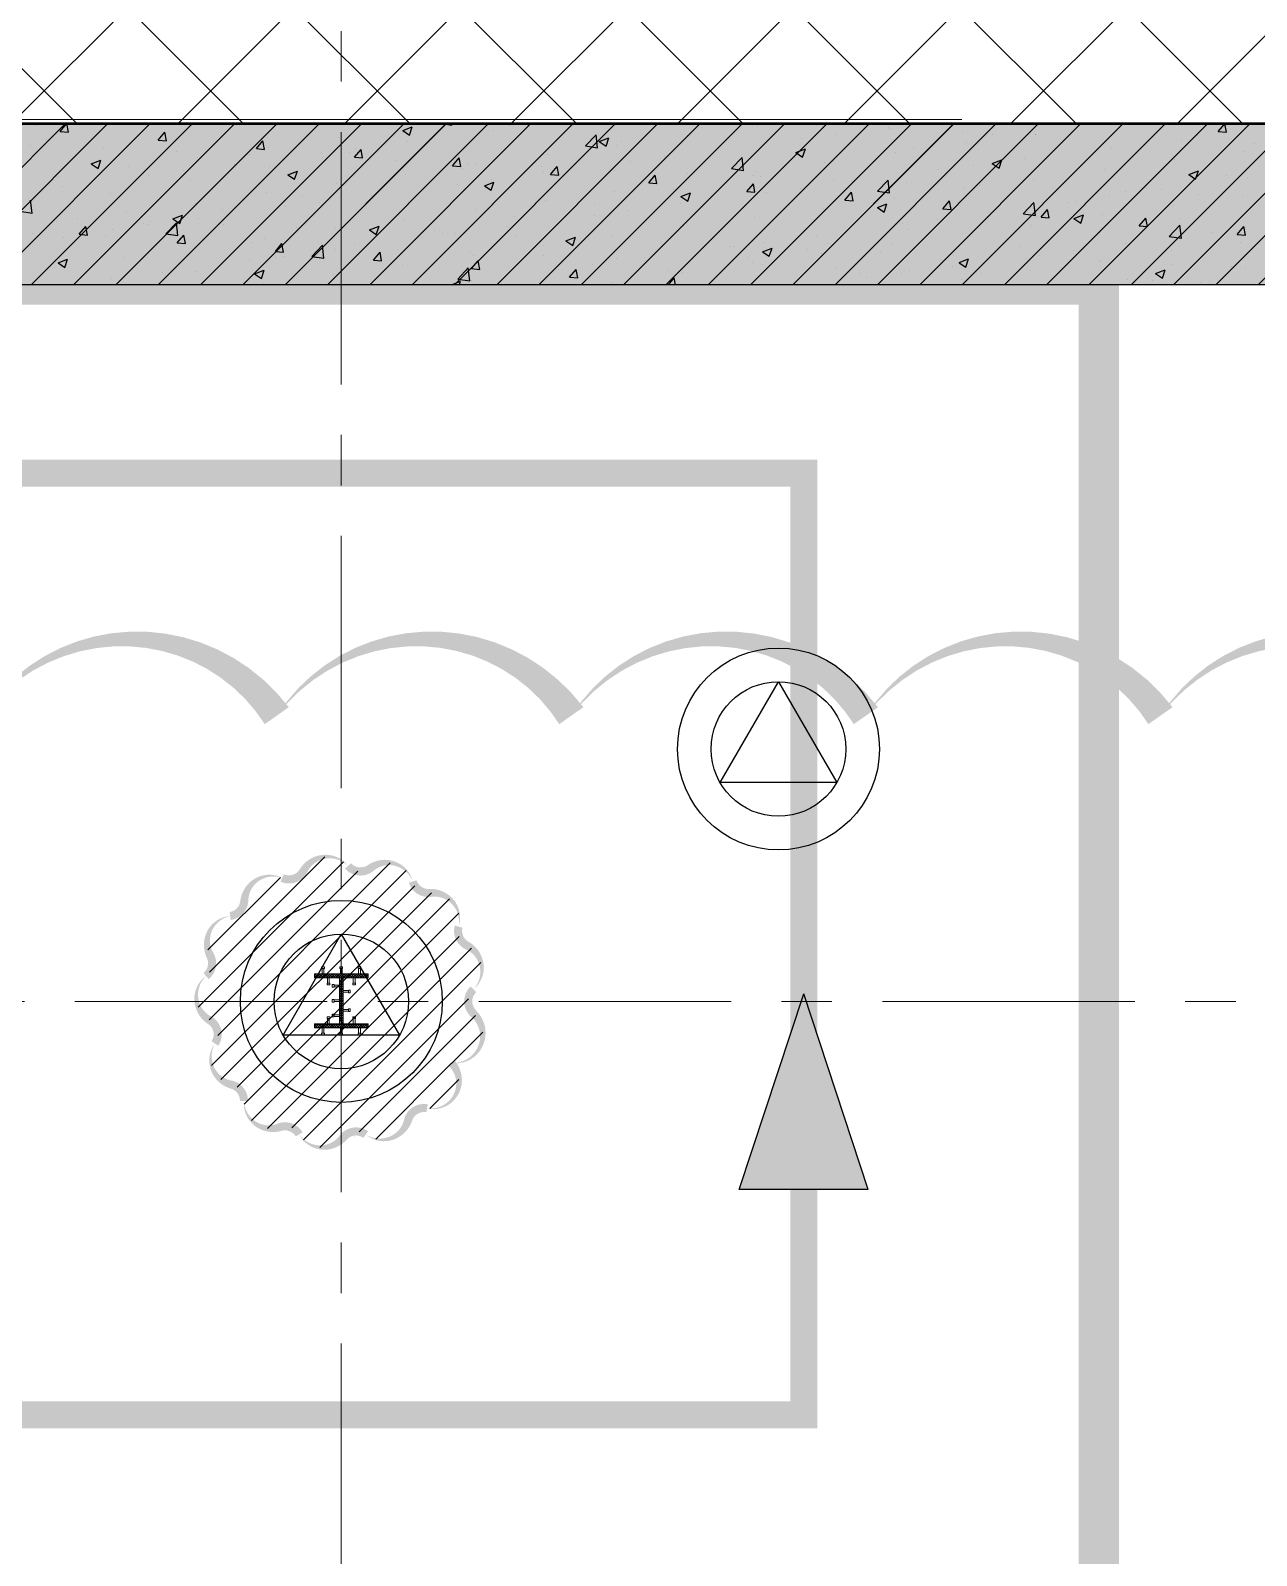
# Model space of a CAD drawing. Header units: millimetres. Extents: x -346728 to 1320345, y -537202 to -385966.
# Drawn here: x 394762 to 403871, y -420783 to -409454 of the extents above; entities that cross this region are included whole.
import ezdxf
from ezdxf.xclip import XClip

# ---------------------------------------------------------------- set-up
doc = ezdxf.new("R2010")
doc.units = ezdxf.units.MM
doc.header["$LTSCALE"] = 100
doc.header["$XCLIPFRAME"] = 2
for name, pattern in [('DASHED2', [0.375, 0.25, -0.125]), ('HIDDEN', [9.525, 6.35, -3.175]), ('X1326_GLB$0$CENTER', [2, 1.25, -0.25, 0.25, -0.25])]:
    doc.linetypes.add(name, pattern=pattern)
for name, color, linetype, lineweight in [('0 T TEXT', 7, 'Continuous', 13), ('A-giao thong', 8, 'Continuous', 15), ('KCMANH', 8, 'Continuous', 13), ('KINGPOST', 5, 'Continuous', 20), ('X1326_GLB$0$A-tim', 8, 'X1326_GLB$0$CENTER', 9)]:
    doc.layers.add(name, color=color, linetype=linetype, lineweight=lineweight)
for name, color, linetype in [('DM', 8, 'Continuous'), ('hach', 253, 'Continuous'), ('PL', 3, 'Continuous'), ('thep doc', 6, 'Continuous'), ('W2', 4, 'Continuous'), ('XR_1326_csPL$0$hach', 253, 'Continuous'), ('XR_1326_csPL$0$W2', 4, 'Continuous')]:
    doc.layers.add(name, color=color, linetype=linetype)
pattern_1 = [(45, (188543.33, 11377564.439), (-8.980256121, 8.980256121), []), (135, (188543.33, 11377564.439), (-8.980256121, -8.980256121), [])]

# ---------------------------------------------------------------- blocks, each defined once
blk = doc.blocks.new('LVL-KHUNGTEN')
blk.add_lwpolyline([(61072.9, 41092.8), (119123.5, 41092.8), (119123.5, 61.9), (61072.9, 61.9)], close=True)
blk = doc.blocks.new('mb duong hh')
at = {"layer": '0 T TEXT', "color": 8, "linetype": 'DASHED2', "ltscale": 300}
blk.add_lwpolyline([(75940, 34596), (80501, 41668), (80491, 88861), (75484, 93868), (-20031, 93860), (-33610, 75885), (-26182, 55955), (-6300, 2612), (0, 0)], close=True, dxfattribs=at)
blk = doc.blocks.new('MB HANG RAO TAM')
h = blk.add_hatch()
h.set_pattern_fill('ANSI37', color=8, scale=7000, style=0)
h.set_pattern_definition([(45, (527887.4, 631399.9), (-618.7184, 618.7184), []), (135, (527887.4, 631399.9), (-618.7184, -618.7184), [])])
h.paths.add_polyline_path([(89794, 74797), (94796, 69797), (94804, 22611), (90246, 15544), (52523, -1634), (34324, -9922), (14325, -19029), (8025, -16417), (-19267, 56832), (-5688, 74797), (41806, 74797), (65797, 74797)], flags=16)
h.paths.add_polyline_path([(-17293, 40146), (-15160, 40938), (-12777, 34516), (-15127, 33730), (-10493, 20001), (4784, -19373), (12548, -21453), (91490, 14752), (95488, 20874), (95620, 46027), (95770, 74597), (91825, 78101), (52350, 76926), (14008, 75822), (-9259, 75871), (-23844, 71027), (-24251, 60760)])
at = {"layer": 'XR_1326_csPL$0$W2', "color": 7, "ltscale": 0.5, "elevation": 0}
blk.add_lwpolyline([(8025, -16417), (14325, -19029), (90246, 15544), (94804, 22611), (94796, 69797), (89794, 74797), (-5688, 74797), (-19267, 56832)], close=True, dxfattribs=at)
blk = doc.blocks.new('KP50 TOI SAN L1')
at = {"ltscale": 0.1}
h = blk.add_hatch(color=3, dxfattribs=at)
h.dxf.hatch_style = 1
h.paths.add_polyline_path([(14, 171), (-14, 171), (-14, 142)])
h.paths.add_polyline_path([(-14, -142), (-14, -171), (14, -171)])
at = {"layer": 'KCMANH', "linetype": 'ByBlock'}
h = blk.add_hatch(dxfattribs=at)
h.set_pattern_fill('ANSI37', color=3, scale=4, style=0)
h.set_pattern_definition(pattern_1)
h.paths.add_polyline_path([(-200, 200), (-200, 171), (200, 171), (200, 200)])
h = blk.add_hatch(dxfattribs=at)
h.set_pattern_fill('ANSI37', color=3, scale=4, style=0)
h.set_pattern_definition([(45, (188728.93, 11377564.439), (-8.980256121, 8.980256121), []), (135, (188728.93, 11377564.439), (-8.980256121, -8.980256121), [])])
h.paths.add_polyline_path([(14, 171), (-14, 142), (-14, -142), (14, -171)])
h = blk.add_hatch(dxfattribs=at)
h.set_pattern_fill('ANSI37', color=3, scale=4, style=0)
h.set_pattern_definition(pattern_1)
h.paths.add_polyline_path([(-200, -171), (-200, -200), (200, -200), (200, -171)])
for p, q in [((-125, 253), (-146, 253)), ((-146, 240), (-146, 253)), ((-125, 240), (-146, 240)), ((-142, 200), (-142, 240)), ((-129, 200), (-129, 240)), ((-125, 240), (-125, 253)), ((-10, 253), (10, 253)), ((-10, 240), (-10, 253)), ((-10, 240), (10, 240)), ((-6, 200), (-6, 240)), ((6, 200), (6, 240)), ((10, 240), (10, 253)), ((125, 253), (146, 253)), ((125, 240), (125, 253)), ((125, 240), (146, 240)), ((129, 200), (129, 240)), ((142, 200), (142, 240)), ((146, 240), (146, 253)), ((-85, 131), (-106, 131)), ((-106, 131), (-106, 118)), ((-85, 118), (-106, 118)), ((-102, 171), (-102, 131)), ((-89, 171), (-89, 131)), ((-85, 131), (-85, 118)), ((-67, 100), (-67, 120)), ((-54, 120), (-67, 120)), ((-54, 100), (-54, 120)), ((-14, 116), (-54, 116)), ((85, 131), (106, 131)), ((85, 131), (85, 118)), ((85, 118), (106, 118)), ((89, 171), (89, 131)), ((102, 171), (102, 131)), ((106, 131), (106, 118)), ((-54, 100), (-67, 100)), ((-67, 10), (-67, -10)), ((-54, 10), (-67, 10)), ((-14, 104), (-54, 104)), ((-54, 10), (-54, -10)), ((-14, 6), (-54, 6)), ((14, 76), (54, 76)), ((14, 64), (54, 64)), ((54, 60), (54, 80)), ((54, 80), (67, 80)), ((54, 60), (67, 60)), ((67, 60), (67, 80)), ((-54, -10), (-67, -10)), ((-67, -100), (-67, -120)), ((-54, -100), (-67, -100)), ((-14, -6), (-54, -6)), ((-54, -100), (-54, -120)), ((-14, -104), (-54, -104)), ((14, -64), (54, -64)), ((14, -76), (54, -76)), ((54, -60), (54, -80)), ((54, -60), (67, -60)), ((54, -80), (67, -80)), ((67, -60), (67, -80)), ((-142, -200), (-142, -240)), ((-129, -200), (-129, -240)), ((-85, -118), (-106, -118)), ((-106, -131), (-106, -118)), ((-85, -131), (-106, -131)), ((-102, -171), (-102, -131)), ((-89, -171), (-89, -131)), ((-85, -131), (-85, -118)), ((-54, -120), (-67, -120)), ((-14, -116), (-54, -116)), ((-6, -200), (-6, -240)), ((6, -200), (6, -240)), ((85, -118), (106, -118)), ((85, -131), (85, -118)), ((85, -131), (106, -131)), ((89, -171), (89, -131)), ((102, -171), (102, -131)), ((106, -131), (106, -118)), ((129, -200), (129, -240)), ((142, -200), (142, -240)), ((-125, -240), (-146, -240)), ((-146, -240), (-146, -253)), ((-125, -253), (-146, -253)), ((-125, -240), (-125, -253)), ((-10, -240), (10, -240)), ((-10, -240), (-10, -253)), ((-10, -253), (10, -253)), ((10, -240), (10, -253)), ((125, -240), (146, -240)), ((125, -240), (125, -253)), ((125, -253), (146, -253)), ((146, -240), (146, -253))]:
    blk.add_line(p, q, dxfattribs=at)
at = {"layer": 'KCMANH', "color": 3, "linetype": 'ByBlock'}
blk.add_line((-200, 200), (200, 200), dxfattribs=at)
at = {"layer": 'KINGPOST', "color": 3, "linetype": 'ByBlock'}
for p, q in [((-200, 171), (-200, 200)), ((-200, 171), (200, 171)), ((-14, 171), (-14, -171)), ((-14, 142), (14, 171)), ((14, 171), (14, -171)), ((200, 171), (200, 200)), ((-200, -171), (200, -171)), ((-200, -171), (-200, -200)), ((-200, -200), (200, -200)), ((-14, -142), (14, -171)), ((200, -171), (200, -200))]:
    blk.add_line(p, q, dxfattribs=at)
at = {"layer": 'KINGPOST', "color": 6, "linetype": 'ByBlock'}
blk.add_lwpolyline([(-14, 0), (14, 0)], dxfattribs=at)
blk = doc.blocks.new('B1 Kingpost Layout Plan1')
at = {"layer": 'KCMANH', "linetype": 'ByBlock'}
blk.add_blockref('KP50 TOI SAN L1', (26475, -1896, 0), dxfattribs=at)

msp = doc.modelspace()

# ---------------------------------------------------------------- hatches: boundary and pattern name
at = {"ltscale": 0.1}
h = msp.add_hatch(color=3, dxfattribs=at)
h.dxf.hatch_style = 1
h.paths.add_polyline_path([(397085.7, -416495.4), (397056.9, -416495.4), (397056.9, -416524.2)])
h.paths.add_polyline_path([(397056.9, -416809), (397056.9, -416837.8), (397085.7, -416837.8)])
at = {"layer": 'A-giao thong', "transparency": 33554572}
h = msp.add_hatch(dxfattribs=at)
h.set_pattern_fill('ANSI31', color=256, scale=1000)
h.set_pattern_definition([(45, (358722.31, -513923.21), (-88.38835, 88.38835), [])])
edge = h.paths.add_edge_path()
edge.add_arc((397916.4, -416430.9), 200.1, 313.189, 423.189)
edge.add_arc((398062.2, -416142.4), 123.2, 165.32463, 243.189, ccw=False)
edge.add_arc((397749.2, -416060.4), 200.3, 345.32463, 455.32463)
edge.add_arc((397719.2, -415738.3), 123.2, 197.45235, 275.32463, ccw=False)
edge.add_arc((397410.7, -415835.3), 200.2, 17.45235, 127.45235)
edge.add_arc((397214, -415578.5), 123.2, 221.33742, 307.45235, ccw=False)
edge.add_arc((396969, -415794.1), 203.2, 41.33742, 151.33742)
edge.add_arc((396682.6, -415637.5), 123.2, 245.97207, 331.33742, ccw=False)
edge.add_arc((396550.9, -415933), 200.3, 65.97207, 175.97207)
edge.add_arc((396228.2, -415910.2), 123.2, 278.09941, 355.97207, ccw=False)
edge.add_arc((396273.8, -416230.5), 200.3, 98.09941, 208.09941)
edge.add_arc((395988.4, -416382.9), 123.2, -50.51419, 28.09941, ccw=False)
edge.add_arc((396194.4, -416632.8), 200.7, 129.48581, 239.48581)
edge.add_arc((396029.9, -416911.8), 123.2, -33.38585, 59.48581, ccw=False)
edge.add_arc((396299.9, -417089.7), 200.1, 146.61415, 256.61415)
edge.add_arc((396225, -417404.2), 123.2, -1.25134, 76.61415, ccw=False)
edge.add_arc((396548.5, -417411.3), 200.3, 178.74866, 288.74866)
edge.add_arc((396652.5, -417717.6), 123.2, 30.87684, 108.74866, ccw=False)
edge.add_arc((396930, -417551.6), 200.2, 210.87684, 320.87684)
edge.add_arc((397180.9, -417755.7), 123.2, 54.01227, 140.87684, ccw=False)
edge.add_arc((397372.7, -417491.7), 203.1, 234.01227, 344.01227)
edge.add_arc((397686.4, -417581.6), 123.2, 79.39644, 164.01227, ccw=False)
edge.add_arc((397745.9, -417263.6), 200.3, 259.39644, 404.1286)
edge.add_arc((397910.8, -416913.3), 212, 264.27964, 407.39823)
edge.add_arc((398137.6, -416666.6), 123.2, 133.189, 227.39823, ccw=False)
at = {"layer": 'hach'}
h = msp.add_hatch(dxfattribs=at)
h.set_pattern_fill('ANSI31', color=256, scale=70)
h.set_pattern_definition([(45, (342151.22, -508591.22), (-157.15448, 157.15448), [])])
h.paths.add_polyline_path([(362433.4, -410142.2), (348853.9, -428107.5), (376146.7, -501359), (382446.8, -503970.9), (458369.1, -469396.6), (462927.9, -462329.4), (462919.8, -415142.7), (457917.8, -410142.2)])
h.paths.add_polyline_path([(363030.6, -411342.2), (350208.3, -428305.7), (377088.8, -500450.6), (382424.3, -502662.6), (457551.5, -468450.4), (461727.8, -461976.1), (461719.7, -415639.4), (457420.9, -411342.2)], flags=16)
h = msp.add_hatch(dxfattribs=at)
h.set_pattern_fill('AR-CONC', color=256, scale=4)
h.set_pattern_definition([(50, (342151.2, -508591.2), (728.7387, -63.7563), [76.2, -838.2]), (355, (342151.2, -508591.2), (-140.9737, 764.2274), [60.96, -670.5623]), (100.45144, (342211.95, -508596.54), (587.765, 700.471), [64.76, -712.361]), (46.1842, (342151.2, -508388), (1084.316, -168.1693), [114.3, -1257.3]), (96.63556, (342241.6, -508402), (949.6165, 989.7045), [97.14, -1068.5424]), (351.18415, (342151.2, -508388), (949.6165, 989.7045), [91.44, -1005.839]), (21, (342252.8, -508438.8), (606.4576, -409.0608), [76.2, -838.2]), (326, (342252.8, -508438.8), (247.208, 736.752), [60.96, -670.56]), (71.45144, (342303.36, -508472.9), (853.6657, 327.691), [64.76, -712.3598]), (37.5, (342151.22, -508591.22), (12.3544, 338.22016), [0, -662.432, 0, -680.72, 0, -673.1]), (7.5, (342151.22, -508591.22), (267.27865, 400.7223), [0, -388.112, 0, -647.192, 0, -256.54]), (327.5, (341924.65, -508591.22), (542.3624, -22.91498), [0, -254, 0, -792.48, 0, -1051.56]), (317.5, (341823.05, -508591.2), (592.5167, 101.706), [0, -330.2, 0, -526.288, 0, -746.76])])
h.paths.add_polyline_path([(362433.4, -410142.2), (348853.9, -428107.5), (376146.7, -501359), (382446.8, -503970.9), (458369.1, -469396.6), (462927.9, -462329.4), (462919.8, -415142.7), (457917.8, -410142.2)])
h.paths.add_polyline_path([(363030.6, -411342.2), (350208.3, -428305.7), (377088.8, -500450.6), (382424.3, -502662.6), (457551.5, -468450.4), (461727.8, -461976.1), (461719.7, -415639.4), (457420.9, -411342.2)], flags=16)

# ---------------------------------------------------------------- linework, layer by layer
at = {"elevation": -1404.9}
msp.add_lwpolyline([(394403.5, -414544, 0, 218.9, -0.5205671), (396592, -414544, 0, 218.9, -0.5205671), (398780.5, -414544, 0, 218.9, -0.5205671), (400969, -414544, 0, 218.9, -0.5205671), (403157.5, -414544, 0, 218.9, -0.5205671), (405346.1, -414544, 0, 218.9, -0.5205671), (407534.6, -414544, 0, 218.9, -0.5205671), (409723.1, -414544, 0, 218.9, -0.5205671), (411911.6, -414544, 0, 218.9, -0.5205671), (414100.1, -414544, 0, 218.9, -0.5205671), (416288.6, -414544, 0, 218.9, -0.5205671), (418477.1, -414544, 0, 218.9, -0.5205671), (420665.6, -414544, 0, 218.9, -0.5205671)], format="xyseb", dxfattribs=at)
at = {"color": 5, "elevation": -2718.3}
msp.add_lwpolyline([(398053.3, -416576.8, 0, 60, 0.5205671), (398006.6, -416252.3, 60, 60, -0.3534527), (397943, -416111.2, 0, 60, 0.5205671), (397730.6, -415860.9, 60, 60, -0.3534915), (397601.7, -415775.2, 0, 60, 0.5205671), (397288.9, -415676.3, 60, 60, -0.3944899), (397121.5, -415659.9, 0, 60, 0.520567), (396790.7, -415696.6, 60, 60, -0.3907151), (396632.4, -415750, 0, 60, 0.520567), (396351.1, -415918.9, 60, 60, -0.3534934), (396245.6, -416032.2, 0, 60, 0.5205671), (396097.1, -416324.9, 60, 60, -0.3571345), (396066.8, -416478, 0, 60, 0.520567), (396092.5, -416805.7, 60, 60, -0.4289707), (396132.8, -416979.6, 0, 60, 0.520567), (396253.6, -417284.4, 60, 60, -0.3534582), (396348.2, -417406.9, 0, 60, 0.520567), (396612.9, -417601, 60, 60, -0.3534893), (396758.2, -417654.4, 0, 60, 0.5205671), (397085.4, -417678, 60, 60, -0.3982747), (397253.3, -417656, 0, 60, 0.520567), (397568, -417547.6, 60, 60, -0.3869502), (397709, -417460.5, 0, 60, 0.7314349), (397889.6, -417124.2, 0, 60, 0.7206829), (398054.3, -416757.2, 60, 60, -0.4358983)], format="xyseb", close=True, dxfattribs=at)
at = {"layer": 'PL', "elevation": -1404.9}
for points in [[(400319.2, -414291.6), (400752.2, -415041.6), (399886.2, -415041.6)], [(400319.2, -414291.6), (400752.2, -415041.6), (399886.2, -415041.6)], [(397071.6, -416166.6), (397504.6, -416916.6), (396638.6, -416916.6)], [(397071.6, -416166.6), (397504.6, -416916.6), (396638.6, -416916.6)]]:
    msp.add_lwpolyline(points, close=True, dxfattribs=at)
at = {"layer": 'PL'}
for centre, radius in [((400319.2, -414791.6, -1404.9), 750), ((400319.2, -414791.6, -1404.9), 750), ((400319.2, -414791.6, -1404.9), 500), ((400319.2, -414791.6, -1404.9), 500), ((397071.6, -416666.6, -1404.9), 750), ((397071.6, -416666.6, -1404.9), 750), ((397071.6, -416666.6, -1404.9), 500), ((397071.6, -416666.6, -1404.9), 500)]:
    msp.add_circle(centre, radius, dxfattribs=at)
at = {"layer": 'W2', "ltscale": 0.5, "elevation": -1404.9}
for points in [[(362433.4, -410142.2), (348853.9, -428107.5), (376146.7, -501359), (382446.8, -503970.9), (458369.1, -469396.6), (462927.9, -462329.4), (462919.6, -415142.1), (457917.8, -410142.2)], [(363030.6, -411342.2), (350208.3, -428305.7), (377088.8, -500450.6), (382424.3, -502662.6), (457551.5, -468450.4), (461727.8, -461976.1), (461719.7, -415639.4), (457420.9, -411342.2)]]:
    msp.add_lwpolyline(points, close=True, dxfattribs=at)
at = {"layer": 'X1326_GLB$0$A-tim', "ltscale": 15}
for p, q in [((397071.3, -398208.6, -1404.9), (397071.3, -512162.7, -1404.9)), ((341092.1, -416666.6, -1404.9), (475778.7, -416666.6, -1404.9))]:
    msp.add_line(p, q, dxfattribs=at)
at = {"layer": 'XR_1326_csPL$0$hach', "color": 250}
for p, q in [((393825.5, -411342.2, -1404.9), (395025.5, -410142.2, -1404.9)), ((394139.8, -411342.2, -1404.9), (395339.8, -410142.2, -1404.9)), ((394454.1, -411342.2, -1404.9), (395654.1, -410142.2, -1404.9)), ((394768.4, -411342.2, -1404.9), (395968.4, -410142.2, -1404.9)), ((394805.6, -410161.2, -1404.9), (394805.6, -410161.2, -1404.9)), ((394978.8, -410196.9, -1404.9), (394978.8, -410196.9, -1404.9)), ((394983, -410203.9, -1404.9), (395031.9, -410145.6, -1404.9)), ((394983, -410204, -1404.9), (395043.7, -410209.3, -1404.9)), ((395043.8, -410209.2, -1404.9), (395032, -410145.6, -1404.9)), ((395082.7, -411342.2, -1404.9), (396282.7, -410142.2, -1404.9)), ((395267, -410214.8, -1404.9), (395267, -410214.8, -1404.9)), ((395397, -411342.2, -1404.9), (396597, -410142.2, -1404.9)), ((395711.3, -411342.2, -1404.9), (396911.3, -410142.2, -1404.9)), ((395711.7, -410267.7, -1404.9), (395760.7, -410209.3, -1404.9)), ((395772.5, -410273, -1404.9), (395760.8, -410209.3, -1404.9)), ((396025.6, -411342.2, -1404.9), (397225.6, -410142.2, -1404.9)), ((396105.7, -410142.2, -1404.9), (396118.2, -410150.6, -1404.9)), ((396118.2, -410150.6, -1404.9), (396121, -410142.2, -1404.9)), ((396340, -411342.2, -1404.9), (397540, -410142.2, -1404.9)), ((396654.3, -411342.2, -1404.9), (397854.3, -410142.2, -1404.9)), ((396968.6, -411342.2, -1404.9), (398168.6, -410142.2, -1404.9)), ((397282.9, -411342.2, -1404.9), (398482.9, -410142.2, -1404.9)), ((397527.8, -410197.8, -1404.9), (397598.9, -410170.5, -1404.9)), ((397527.8, -410197.9, -1404.9), (397578.3, -410232, -1404.9)), ((397563.8, -410185.8, -1404.9), (397563.8, -410185.8, -1404.9)), ((397578.3, -410232, -1404.9), (397598.9, -410170.6, -1404.9)), ((397597.2, -411342.2, -1404.9), (398797.2, -410142.2, -1404.9)), ((397801.4, -410142.6, -1404.9), (397801.8, -410142.2, -1404.9)), ((397801.4, -410142.6, -1404.9), (397891.8, -410156.6, -1404.9)), ((397891.8, -410156.6, -1404.9), (397890.1, -410142.2, -1404.9)), ((397911.5, -411342.2, -1404.9), (399111.5, -410142.2, -1404.9)), ((398202.9, -410193.8, -1404.9), (398202.9, -410193.8, -1404.9)), ((398225.8, -411342.2, -1404.9), (399425.8, -410142.2, -1404.9)), ((398318.8, -410157.2, -1404.9), (398318.8, -410157.2, -1404.9)), ((398457.3, -410160.3, -1404.9), (398457.3, -410160.3, -1404.9)), ((398540.1, -411342.2, -1404.9), (399740.1, -410142.2, -1404.9)), ((398854.4, -411342.2, -1404.9), (400054.4, -410142.2, -1404.9)), ((399168.7, -411342.2, -1404.9), (400368.7, -410142.2, -1404.9)), ((399483, -411342.2, -1404.9), (400683, -410142.2, -1404.9)), ((399747.3, -410176.8, -1404.9), (399747.3, -410176.8, -1404.9)), ((399797.4, -411342.2, -1404.9), (400997.4, -410142.2, -1404.9)), ((400111.7, -411342.2, -1404.9), (401311.7, -410142.2, -1404.9)), ((400163.4, -410163.5, -1404.9), (400163.4, -410163.5, -1404.9)), ((400426, -411342.2, -1404.9), (401626, -410142.2, -1404.9)), ((400604.4, -410156.4, -1404.9), (400604.4, -410156.4, -1404.9)), ((400740.3, -411342.2, -1404.9), (401940.3, -410142.2, -1404.9)), ((401054.6, -411342.2, -1404.9), (402254.6, -410142.2, -1404.9)), ((401136.4, -410173.2, -1404.9), (401136.4, -410173.2, -1404.9)), ((401146.8, -410179.3, -1404.9), (401146.8, -410179.3, -1404.9)), ((401368.9, -411342.2, -1404.9), (402568.9, -410142.2, -1404.9)), ((401683.2, -411342.2, -1404.9), (402883.2, -410142.2, -1404.9)), ((401689.1, -410202.2, -1404.9), (401689.1, -410202.2, -1404.9)), ((401997.5, -411342.2, -1404.9), (403197.5, -410142.2, -1404.9)), ((402311.8, -411342.2, -1404.9), (403511.8, -410142.2, -1404.9)), ((402626.1, -411342.2, -1404.9), (403826.1, -410142.2, -1404.9)), ((402754.4, -410147.8, -1404.9), (402754.4, -410147.8, -1404.9)), ((402803.1, -410142.2, -1404.9), (402812.3, -410148.4, -1404.9)), ((402812.3, -410148.4, -1404.9), (402814.4, -410142.2, -1404.9)), ((402870.8, -410142.2, -1404.9), (402918.8, -410146.4, -1404.9)), ((402918.9, -410146.3, -1404.9), (402918.1, -410142.2, -1404.9)), ((402940.4, -411342.2, -1404.9), (404140.4, -410142.2, -1404.9)), ((403254.8, -411342.2, -1404.9), (404454.8, -410142.2, -1404.9)), ((403569.1, -411342.2, -1404.9), (404769.1, -410142.2, -1404.9)), ((403586.8, -410204.8, -1404.9), (403635.8, -410146.4, -1404.9)), ((403586.8, -410204.8, -1404.9), (403647.6, -410210.1, -1404.9)), ((403647.6, -410210.1, -1404.9), (403635.9, -410146.4, -1404.9)), ((403644.4, -410157.4, -1404.9), (403644.4, -410157.4, -1404.9)), ((394764.4, -410307.2, -1404.9), (394764.4, -410307.2, -1404.9)), ((394882.2, -410265.5, -1404.9), (394882.2, -410265.5, -1404.9)), ((395306.8, -410330.1, -1404.9), (395306.8, -410330.1, -1404.9)), ((395711.7, -410267.7, -1404.9), (395772.4, -410273, -1404.9)), ((396440.4, -410331.5, -1404.9), (396489.4, -410273.1, -1404.9)), ((396501.2, -410336.8, -1404.9), (396489.5, -410273.1, -1404.9)), ((396529, -410322.4, -1404.9), (396529, -410322.4, -1404.9)), ((397050.6, -410250.8, -1404.9), (397050.6, -410250.8, -1404.9)), ((397176.5, -410328.9, -1404.9), (397176.5, -410328.9, -1404.9)), ((397561.3, -410278.3, -1404.9), (397561.3, -410278.3, -1404.9)), ((397726.3, -410258.9, -1404.9), (397726.3, -410258.9, -1404.9)), ((398885.7, -410310.7, -1404.9), (398964.8, -410228.2, -1404.9)), ((398885.7, -410310.8, -1404.9), (398976.1, -410324.8, -1404.9)), ((398976.1, -410324.7, -1404.9), (398964.8, -410228.2, -1404.9)), ((398987.9, -410279.1, -1404.9), (399059.1, -410251.8, -1404.9)), ((398987.9, -410279.2, -1404.9), (399038.4, -410313.3, -1404.9)), ((399038.4, -410313.3, -1404.9), (399059, -410251.9, -1404.9)), ((399114, -410311.3, -1404.9), (399114, -410311.3, -1404.9)), ((399154.8, -410278.5, -1404.9), (399154.8, -410278.5, -1404.9)), ((399641.7, -410235.1, -1404.9), (399641.7, -410235.1, -1404.9)), ((400497.2, -410257.3, -1404.9), (400497.2, -410257.3, -1404.9)), ((400751.6, -410223.8, -1404.9), (400751.6, -410223.8, -1404.9)), ((401320.3, -410329, -1404.9), (401320.3, -410329, -1404.9)), ((401713.5, -410289, -1404.9), (401713.5, -410289, -1404.9)), ((401912.9, -410227.3, -1404.9), (401912.9, -410227.3, -1404.9)), ((402226.7, -410224, -1404.9), (402226.7, -410224, -1404.9)), ((402231.5, -410225.1, -1404.9), (402231.5, -410225.1, -1404.9)), ((402773.9, -410248.1, -1404.9), (402773.9, -410248.1, -1404.9)), ((402791.5, -410320.8, -1404.9), (402791.5, -410320.8, -1404.9)), ((403045.9, -410287.3, -1404.9), (403045.9, -410287.3, -1404.9)), ((403316.2, -410271, -1404.9), (403316.2, -410271, -1404.9)), ((403430.7, -410236.6, -1404.9), (403430.7, -410236.6, -1404.9)), ((403858.6, -410293.9, -1404.9), (403858.6, -410293.9, -1404.9)), ((395214, -410444.1, -1404.9), (395285.2, -410416.8, -1404.9)), ((395264.5, -410478.3, -1404.9), (395285.1, -410416.9, -1404.9)), ((395849.2, -410353, -1404.9), (395849.2, -410353, -1404.9)), ((396001.3, -410398.5, -1404.9), (396001.3, -410398.5, -1404.9)), ((396391.5, -410376, -1404.9), (396391.5, -410376, -1404.9)), ((396440.4, -410331.5, -1404.9), (396501.2, -410336.8, -1404.9)), ((396922.1, -410362.4, -1404.9), (396922.1, -410362.4, -1404.9)), ((396933.9, -410398.9, -1404.9), (396933.9, -410398.9, -1404.9)), ((397133.8, -410360.6, -1404.9), (397133.8, -410360.6, -1404.9)), ((397169.2, -410395.2, -1404.9), (397218.2, -410336.8, -1404.9)), ((397169.2, -410395.2, -1404.9), (397229.9, -410400.5, -1404.9)), ((397230, -410400.5, -1404.9), (397218.2, -410336.8, -1404.9)), ((397476.2, -410421.8, -1404.9), (397476.2, -410421.8, -1404.9)), ((397897.9, -410459, -1404.9), (397946.9, -410400.6, -1404.9)), ((397958.7, -410464.3, -1404.9), (397947, -410400.6, -1404.9)), ((398562.2, -410380.2, -1404.9), (398562.2, -410380.2, -1404.9)), ((398600.8, -410376.3, -1404.9), (398600.8, -410376.3, -1404.9)), ((399216.4, -410425.9, -1404.9), (399216.4, -410425.9, -1404.9)), ((399470.8, -410392.4, -1404.9), (399470.8, -410392.4, -1404.9)), ((399855.6, -410341.8, -1404.9), (399855.6, -410341.8, -1404.9)), ((399970, -410478.9, -1404.9), (400049.1, -410396.4, -1404.9)), ((400060.4, -410492.9, -1404.9), (400049.2, -410396.4, -1404.9)), ((400448, -410360.6, -1404.9), (400498.5, -410394.7, -1404.9)), ((400448.1, -410360.5, -1404.9), (400519.2, -410333.2, -1404.9)), ((400498.6, -410394.7, -1404.9), (400519.2, -410333.3, -1404.9)), ((400664.2, -410436.7, -1404.9), (400664.2, -410436.7, -1404.9)), ((400727.8, -410430.7, -1404.9), (400727.8, -410430.7, -1404.9)), ((401191.9, -410360.5, -1404.9), (401191.9, -410360.5, -1404.9)), ((401908.1, -410442, -1404.9), (401958.7, -410476.1, -1404.9)), ((401908.2, -410441.9, -1404.9), (401979.3, -410414.6, -1404.9)), ((401958.7, -410476.1, -1404.9), (401979.3, -410414.7, -1404.9)), ((402149.9, -410405.3, -1404.9), (402149.9, -410405.3, -1404.9)), ((403263.7, -410414.5, -1404.9), (403263.7, -410414.5, -1404.9)), ((403776.9, -410349.4, -1404.9), (403776.9, -410349.4, -1404.9)), ((394966.4, -410535.1, -1404.9), (394966.4, -410535.1, -1404.9)), ((395214, -410444.2, -1404.9), (395264.5, -410478.3, -1404.9)), ((395488.1, -410463.6, -1404.9), (395488.1, -410463.6, -1404.9)), ((395641.3, -410531.1, -1404.9), (395641.3, -410531.1, -1404.9)), ((395895.7, -410497.6, -1404.9), (395895.7, -410497.6, -1404.9)), ((396280.5, -410446.9, -1404.9), (396280.5, -410446.9, -1404.9)), ((396541.2, -410462.3, -1404.9), (396541.2, -410462.3, -1404.9)), ((396674.1, -410525.5, -1404.9), (396745.3, -410498.2, -1404.9)), ((396674.1, -410525.6, -1404.9), (396724.6, -410559.6, -1404.9)), ((396724.6, -410559.6, -1404.9), (396745.2, -410498.3, -1404.9)), ((397551.5, -410524, -1404.9), (397551.5, -410524, -1404.9)), ((397897.9, -410459, -1404.9), (397958.6, -410464.3, -1404.9)), ((397969.7, -410482, -1404.9), (397969.7, -410482, -1404.9)), ((398018.6, -410444.7, -1404.9), (398018.6, -410444.7, -1404.9)), ((398079.2, -410447.8, -1404.9), (398079.2, -410447.8, -1404.9)), ((398561, -410467.6, -1404.9), (398561, -410467.6, -1404.9)), ((398574.8, -410510.4, -1404.9), (398574.8, -410510.4, -1404.9)), ((398626.6, -410522.7, -1404.9), (398675.6, -410464.4, -1404.9)), ((398626.6, -410522.7, -1404.9), (398687.4, -410528, -1404.9)), ((398687.4, -410528, -1404.9), (398675.7, -410464.3, -1404.9)), ((399103.3, -410490.5, -1404.9), (399103.3, -410490.5, -1404.9)), ((399355.4, -410586.5, -1404.9), (399404.4, -410528.1, -1404.9)), ((399416.2, -410591.8, -1404.9), (399404.4, -410528.1, -1404.9)), ((399645.7, -410513.5, -1404.9), (399645.7, -410513.5, -1404.9)), ((399970, -410478.9, -1404.9), (400060.4, -410492.9, -1404.9)), ((400135.3, -410532.4, -1404.9), (400135.3, -410532.4, -1404.9)), ((400151, -410501.8, -1404.9), (400151, -410501.8, -1404.9)), ((400188.1, -410536.4, -1404.9), (400188.1, -410536.4, -1404.9)), ((401510.7, -410489.4, -1404.9), (401510.7, -410489.4, -1404.9)), ((401765.1, -410455.9, -1404.9), (401765.1, -410455.9, -1404.9)), ((402742.1, -410486, -1404.9), (402742.1, -410486, -1404.9)), ((403368.3, -410523.3, -1404.9), (403439.4, -410495.9, -1404.9)), ((403368.3, -410523.3, -1404.9), (403418.8, -410557.4, -1404.9)), ((403418.8, -410557.4, -1404.9), (403439.4, -410496, -1404.9)), ((403648.5, -410528.4, -1404.9), (403648.5, -410528.4, -1404.9)), ((403805, -410552.9, -1404.9), (403805, -410552.9, -1404.9)), ((394999.7, -410615.5, -1404.9), (394999.7, -410615.5, -1404.9)), ((395356.2, -410665.7, -1404.9), (395356.2, -410665.7, -1404.9)), ((395948.7, -410564, -1404.9), (395948.7, -410564, -1404.9)), ((396516.6, -410660.6, -1404.9), (396516.6, -410660.6, -1404.9)), ((397038.3, -410589.1, -1404.9), (397038.3, -410589.1, -1404.9)), ((397377.2, -410583.7, -1404.9), (397377.2, -410583.7, -1404.9)), ((397935.6, -410594.5, -1404.9), (397935.6, -410594.5, -1404.9)), ((398134.2, -410606.9, -1404.9), (398184.8, -410641, -1404.9)), ((398134.3, -410606.8, -1404.9), (398205.4, -410579.5, -1404.9)), ((398184.8, -410641, -1404.9), (398205.4, -410579.6, -1404.9)), ((398190, -410561, -1404.9), (398190, -410561, -1404.9)), ((399101.7, -410649.5, -1404.9), (399101.7, -410649.5, -1404.9)), ((399355.4, -410586.5, -1404.9), (399416.1, -410591.8, -1404.9)), ((399542.8, -410634.1, -1404.9), (399542.8, -410634.1, -1404.9)), ((399594.4, -410688.2, -1404.9), (399665.5, -410660.9, -1404.9)), ((399629.3, -410573.3, -1404.9), (399629.3, -410573.3, -1404.9)), ((399644.9, -410722.4, -1404.9), (399665.5, -410661, -1404.9)), ((400084.1, -410650.2, -1404.9), (400133.1, -410591.9, -1404.9)), ((400084.1, -410650.2, -1404.9), (400144.9, -410655.6, -1404.9)), ((400144.9, -410655.5, -1404.9), (400133.2, -410591.9, -1404.9)), ((400230, -410658, -1404.9), (400230, -410658, -1404.9)), ((400484.3, -410624.5, -1404.9), (400484.3, -410624.5, -1404.9)), ((400730.4, -410559.3, -1404.9), (400730.4, -410559.3, -1404.9)), ((400812.9, -410714, -1404.9), (400861.8, -410655.6, -1404.9)), ((400873.7, -410719.3, -1404.9), (400861.9, -410655.6, -1404.9)), ((400869.1, -410573.9, -1404.9), (400869.1, -410573.9, -1404.9)), ((401054.3, -410647.1, -1404.9), (401133.5, -410564.6, -1404.9)), ((401054.3, -410647.1, -1404.9), (401144.7, -410661.1, -1404.9)), ((401144.7, -410661.1, -1404.9), (401133.5, -410564.6, -1404.9)), ((401272.8, -410582.2, -1404.9), (401272.8, -410582.2, -1404.9)), ((401701.2, -410627.2, -1404.9), (401701.2, -410627.2, -1404.9)), ((401815.1, -410605.1, -1404.9), (401815.1, -410605.1, -1404.9)), ((402214.4, -410562.2, -1404.9), (402214.4, -410562.2, -1404.9)), ((402357.5, -410628, -1404.9), (402357.5, -410628, -1404.9)), ((402899.9, -410650.9, -1404.9), (402899.9, -410650.9, -1404.9)), ((403055.9, -410630.1, -1404.9), (403055.9, -410630.1, -1404.9)), ((403163.4, -410637.4, -1404.9), (403163.4, -410637.4, -1404.9)), ((394773.5, -410809.9, -1404.9), (394762.3, -410713.4, -1404.9)), ((394763.7, -410767.4, -1404.9), (394763.7, -410767.4, -1404.9)), ((395988.9, -410736.8, -1404.9), (395988.9, -410736.8, -1404.9)), ((396654.9, -410763.2, -1404.9), (396654.9, -410763.2, -1404.9)), ((396784.7, -410685.4, -1404.9), (396784.7, -410685.4, -1404.9)), ((396909.2, -410729.7, -1404.9), (396909.2, -410729.7, -1404.9)), ((397294, -410679, -1404.9), (397294, -410679, -1404.9)), ((398588.5, -410714.5, -1404.9), (398588.5, -410714.5, -1404.9)), ((398950.3, -410735.8, -1404.9), (398950.3, -410735.8, -1404.9)), ((399588.3, -410742.5, -1404.9), (399588.3, -410742.5, -1404.9)), ((399594.3, -410688.3, -1404.9), (399644.9, -410722.4, -1404.9)), ((400651.8, -410774.9, -1404.9), (400651.8, -410774.9, -1404.9)), ((400812.9, -410714, -1404.9), (400873.6, -410719.3, -1404.9)), ((401054.5, -410769.6, -1404.9), (401125.6, -410742.3, -1404.9)), ((401054.5, -410769.7, -1404.9), (401105, -410803.8, -1404.9)), ((401105, -410803.8, -1404.9), (401125.6, -410742.4, -1404.9)), ((401179.5, -410698.8, -1404.9), (401179.5, -410698.8, -1404.9)), ((401541.6, -410777.8, -1404.9), (401590.6, -410719.4, -1404.9)), ((401541.6, -410777.8, -1404.9), (401602.3, -410783.1, -1404.9)), ((401602.4, -410783.1, -1404.9), (401590.6, -410719.4, -1404.9)), ((402138.6, -410815.2, -1404.9), (402217.8, -410732.8, -1404.9)), ((402229, -410829.2, -1404.9), (402217.8, -410732.8, -1404.9)), ((402270.3, -410841.5, -1404.9), (402319.3, -410783.1, -1404.9)), ((402331.1, -410846.8, -1404.9), (402319.4, -410783.1, -1404.9)), ((402463.4, -410731.8, -1404.9), (402463.4, -410731.8, -1404.9)), ((402524.3, -410721.5, -1404.9), (402524.3, -410721.5, -1404.9)), ((402778.6, -410688, -1404.9), (402778.6, -410688, -1404.9)), ((403251.4, -410752.7, -1404.9), (403251.4, -410752.7, -1404.9)), ((403442.2, -410673.9, -1404.9), (403442.2, -410673.9, -1404.9)), ((403764.6, -410687.6, -1404.9), (403764.6, -410687.6, -1404.9)), ((394683.1, -410796, -1404.9), (394773.5, -410810, -1404.9)), ((394954.1, -410873.3, -1404.9), (394954.1, -410873.3, -1404.9)), ((395109, -410849.3, -1404.9), (395109, -410849.3, -1404.9)), ((395475.7, -410801.8, -1404.9), (395475.7, -410801.8, -1404.9)), ((395599.7, -410888.8, -1404.9), (395599.7, -410888.8, -1404.9)), ((395651.3, -410872.2, -1404.9), (395651.3, -410872.2, -1404.9)), ((395767.4, -410964.1, -1404.9), (395846.6, -410881.6, -1404.9)), ((395820.4, -410853.2, -1404.9), (395871, -410887.3, -1404.9)), ((395820.5, -410853.2, -1404.9), (395891.6, -410825.9, -1404.9)), ((395857.8, -410978.1, -1404.9), (395846.6, -410881.6, -1404.9)), ((395871, -410887.3, -1404.9), (395891.6, -410825.9, -1404.9)), ((396013.2, -410847.6, -1404.9), (396013.2, -410847.6, -1404.9)), ((396192.2, -410787.1, -1404.9), (396192.2, -410787.1, -1404.9)), ((396193.7, -410895.1, -1404.9), (396193.7, -410895.1, -1404.9)), ((397539.1, -410862.2, -1404.9), (397539.1, -410862.2, -1404.9)), ((398066.8, -410786.1, -1404.9), (398066.8, -410786.1, -1404.9)), ((398357.8, -410837.5, -1404.9), (398357.8, -410837.5, -1404.9)), ((398949.2, -410826.6, -1404.9), (398949.2, -410826.6, -1404.9)), ((399203.5, -410793.2, -1404.9), (399203.5, -410793.2, -1404.9)), ((400138.6, -410840, -1404.9), (400138.6, -410840, -1404.9)), ((401243.5, -410890.1, -1404.9), (401243.5, -410890.1, -1404.9)), ((401497.8, -410856.6, -1404.9), (401497.8, -410856.6, -1404.9)), ((401870.9, -410833.5, -1404.9), (401870.9, -410833.5, -1404.9)), ((401882.6, -410806, -1404.9), (401882.6, -410806, -1404.9)), ((402138.7, -410815.3, -1404.9), (402229, -410829.3, -1404.9)), ((402270.3, -410841.5, -1404.9), (402331.1, -410846.8, -1404.9)), ((402514.6, -410850.9, -1404.9), (402585.8, -410823.6, -1404.9)), ((402514.6, -410851, -1404.9), (402565.1, -410885.1, -1404.9)), ((402565.1, -410885.1, -1404.9), (402585.7, -410823.7, -1404.9)), ((402729.7, -410824.2, -1404.9), (402729.7, -410824.2, -1404.9)), ((402999.1, -410905.3, -1404.9), (403048.1, -410846.9, -1404.9)), ((403059.9, -410910.6, -1404.9), (403048.1, -410846.9, -1404.9)), ((403299.4, -410853.1, -1404.9), (403299.4, -410853.1, -1404.9)), ((394780.8, -410962.9, -1404.9), (394780.8, -410962.9, -1404.9)), ((395007.1, -410990.5, -1404.9), (395007.1, -410990.5, -1404.9)), ((395123.9, -410968.2, -1404.9), (395172.9, -410909.8, -1404.9)), ((395123.9, -410968.2, -1404.9), (395184.7, -410973.5, -1404.9)), ((395184.7, -410973.5, -1404.9), (395173, -410909.8, -1404.9)), ((395323.2, -410985.8, -1404.9), (395323.2, -410985.8, -1404.9)), ((395374.1, -410931.8, -1404.9), (395374.1, -410931.8, -1404.9)), ((395628.4, -410898.3, -1404.9), (395628.4, -410898.3, -1404.9)), ((395767.5, -410964.1, -1404.9), (395857.8, -410978.1, -1404.9)), ((395852.7, -411031.9, -1404.9), (395901.6, -410973.6, -1404.9)), ((395865.5, -411008.7, -1404.9), (395865.5, -411008.7, -1404.9)), ((395913.5, -411037.2, -1404.9), (395901.7, -410973.5, -1404.9)), ((396504.3, -410998.8, -1404.9), (396504.3, -410998.8, -1404.9)), ((396736, -410918.1, -1404.9), (396736, -410918.1, -1404.9)), ((397025.9, -410927.3, -1404.9), (397025.9, -410927.3, -1404.9)), ((397278.4, -410941, -1404.9), (397278.4, -410941, -1404.9)), ((397280.6, -410934.5, -1404.9), (397351.7, -410907.2, -1404.9)), ((397280.6, -410934.6, -1404.9), (397331.1, -410968.7, -1404.9)), ((397331.1, -410968.7, -1404.9), (397351.7, -410907.3, -1404.9)), ((397668.4, -410995.3, -1404.9), (397668.4, -410995.3, -1404.9)), ((397765.2, -410939.2, -1404.9), (397765.2, -410939.2, -1404.9)), ((397820.8, -410963.9, -1404.9), (397820.8, -410963.9, -1404.9)), ((397922.7, -410961.8, -1404.9), (397922.7, -410961.8, -1404.9)), ((398307.5, -410911.1, -1404.9), (398307.5, -410911.1, -1404.9)), ((398363.1, -410986.8, -1404.9), (398363.1, -410986.8, -1404.9)), ((398740.7, -411015.9, -1404.9), (398811.9, -410988.6, -1404.9)), ((398791.2, -411050.1, -1404.9), (398811.8, -410988.7, -1404.9)), ((398905.5, -411009.7, -1404.9), (398905.5, -411009.7, -1404.9)), ((399089.3, -410987.7, -1404.9), (399089.3, -410987.7, -1404.9)), ((399617, -410911.5, -1404.9), (399617, -410911.5, -1404.9)), ((400601.8, -410974.6, -1404.9), (400601.8, -410974.6, -1404.9)), ((401278.4, -410935.2, -1404.9), (401278.4, -410935.2, -1404.9)), ((401688.8, -410965.4, -1404.9), (401688.8, -410965.4, -1404.9)), ((402202, -410900.4, -1404.9), (402202, -410900.4, -1404.9)), ((402706.9, -410954.9, -1404.9), (402706.9, -410954.9, -1404.9)), ((402999.1, -410905.3, -1404.9), (403059.8, -410910.6, -1404.9)), ((403223, -410983.4, -1404.9), (403302.1, -410900.9, -1404.9)), ((403223, -410983.4, -1404.9), (403313.3, -410997.4, -1404.9)), ((403313.3, -410997.4, -1404.9), (403302.1, -410900.9, -1404.9)), ((403537.8, -410953.6, -1404.9), (403537.8, -410953.6, -1404.9)), ((403727.8, -410969, -1404.9), (403776.8, -410910.7, -1404.9)), ((403727.8, -410969, -1404.9), (403788.5, -410974.3, -1404.9)), ((403788.6, -410974.3, -1404.9), (403776.9, -410910.6, -1404.9)), ((403792.1, -410920.1, -1404.9), (403792.1, -410920.1, -1404.9)), ((395852.7, -411031.9, -1404.9), (395913.4, -411037.2, -1404.9)), ((395976.6, -411075, -1404.9), (395976.6, -411075, -1404.9)), ((396407.9, -411031.6, -1404.9), (396407.9, -411031.6, -1404.9)), ((396581.4, -411095.7, -1404.9), (396630.4, -411037.3, -1404.9)), ((396581.4, -411095.7, -1404.9), (396642.1, -411101, -1404.9)), ((396642.2, -411101, -1404.9), (396630.5, -411037.3, -1404.9)), ((396851.8, -411132.3, -1404.9), (396930.9, -411049.8, -1404.9)), ((396942.1, -411146.3, -1404.9), (396930.9, -411049.8, -1404.9)), ((396950.3, -411054.5, -1404.9), (396950.3, -411054.5, -1404.9)), ((397026.7, -411079.7, -1404.9), (397026.7, -411079.7, -1404.9)), ((397172.7, -411040.9, -1404.9), (397172.7, -411040.9, -1404.9)), ((397310.1, -411159.4, -1404.9), (397359.1, -411101.1, -1404.9)), ((397370.9, -411164.7, -1404.9), (397359.2, -411101.1, -1404.9)), ((397492.6, -411077.4, -1404.9), (397492.6, -411077.4, -1404.9)), ((398035, -411100.4, -1404.9), (398035, -411100.4, -1404.9)), ((398576.1, -411052.7, -1404.9), (398576.1, -411052.7, -1404.9)), ((398577.3, -411123.3, -1404.9), (398577.3, -411123.3, -1404.9)), ((398740.7, -411016, -1404.9), (398791.2, -411050.1, -1404.9)), ((399447.8, -411032.6, -1404.9), (399447.8, -411032.6, -1404.9)), ((399962.7, -411058.7, -1404.9), (399962.7, -411058.7, -1404.9)), ((399990.2, -411055.5, -1404.9), (399990.2, -411055.5, -1404.9)), ((400200.8, -411097.3, -1404.9), (400272, -411070, -1404.9)), ((400200.8, -411097.4, -1404.9), (400251.3, -411131.4, -1404.9)), ((400217, -411025.3, -1404.9), (400217, -411025.3, -1404.9)), ((400251.3, -411131.4, -1404.9), (400271.9, -411070.1, -1404.9)), ((400532.6, -411078.5, -1404.9), (400532.6, -411078.5, -1404.9)), ((400639.5, -411113.2, -1404.9), (400639.5, -411113.2, -1404.9)), ((400685.9, -411036.9, -1404.9), (400685.9, -411036.9, -1404.9)), ((401074.9, -411101.4, -1404.9), (401074.9, -411101.4, -1404.9)), ((401167.2, -411037, -1404.9), (401167.2, -411037, -1404.9)), ((402114.4, -411056.6, -1404.9), (402114.4, -411056.6, -1404.9)), ((402257, -411122.2, -1404.9), (402257, -411122.2, -1404.9)), ((402511.3, -411088.7, -1404.9), (402511.3, -411088.7, -1404.9)), ((402896.1, -411038.1, -1404.9), (402896.1, -411038.1, -1404.9)), ((403239, -411090.9, -1404.9), (403239, -411090.9, -1404.9)), ((403752.2, -411025.9, -1404.9), (403752.2, -411025.9, -1404.9)), ((394941.7, -411211.6, -1404.9), (394941.7, -411211.6, -1404.9)), ((394966.8, -411180.9, -1404.9), (395037.9, -411153.5, -1404.9)), ((394966.8, -411180.9, -1404.9), (395017.3, -411215, -1404.9)), ((395017.3, -411215, -1404.9), (395037.9, -411153.6, -1404.9)), ((395463.4, -411140, -1404.9), (395463.4, -411140, -1404.9)), ((396387.6, -411163.9, -1404.9), (396387.6, -411163.9, -1404.9)), ((396426.9, -411262.2, -1404.9), (396498.1, -411234.9, -1404.9)), ((396477.4, -411296.4, -1404.9), (396498, -411235, -1404.9)), ((396580.2, -411142.6, -1404.9), (396580.2, -411142.6, -1404.9)), ((396641.9, -411130.4, -1404.9), (396641.9, -411130.4, -1404.9)), ((396851.8, -411132.3, -1404.9), (396942.1, -411146.3, -1404.9)), ((397310.1, -411159.4, -1404.9), (397370.9, -411164.8, -1404.9)), ((397526.8, -411200.5, -1404.9), (397526.8, -411200.5, -1404.9)), ((397936.1, -411300.4, -1404.9), (398015.2, -411217.9, -1404.9)), ((398026.5, -411314.4, -1404.9), (398015.2, -411217.9, -1404.9)), ((398038.9, -411223.2, -1404.9), (398087.9, -411164.8, -1404.9)), ((398038.9, -411223.2, -1404.9), (398099.6, -411228.5, -1404.9)), ((398054.5, -411124.3, -1404.9), (398054.5, -411124.3, -1404.9)), ((398099.7, -411228.5, -1404.9), (398087.9, -411164.8, -1404.9)), ((398681.9, -411227.4, -1404.9), (398681.9, -411227.4, -1404.9)), ((398767.6, -411287, -1404.9), (398816.6, -411228.6, -1404.9)), ((398828.4, -411292.3, -1404.9), (398816.7, -411228.6, -1404.9)), ((398936.2, -411193.9, -1404.9), (398936.2, -411193.9, -1404.9)), ((399119.7, -411146.2, -1404.9), (399119.7, -411146.2, -1404.9)), ((399321, -411143.2, -1404.9), (399321, -411143.2, -1404.9)), ((399662.1, -411169.1, -1404.9), (399662.1, -411169.1, -1404.9)), ((400093.4, -411138.6, -1404.9), (400093.4, -411138.6, -1404.9)), ((400126.3, -411178.2, -1404.9), (400126.3, -411178.2, -1404.9)), ((400204.4, -411192, -1404.9), (400204.4, -411192, -1404.9)), ((400746.8, -411214.9, -1404.9), (400746.8, -411214.9, -1404.9)), ((401521.8, -411158.3, -1404.9), (401521.8, -411158.3, -1404.9)), ((401615.3, -411206.7, -1404.9), (401615.3, -411206.7, -1404.9)), ((401617.3, -411124.3, -1404.9), (401617.3, -411124.3, -1404.9)), ((401660.9, -411178.7, -1404.9), (401711.5, -411212.8, -1404.9)), ((401661, -411178.6, -1404.9), (401732.1, -411151.3, -1404.9)), ((401711.5, -411212.8, -1404.9), (401732.1, -411151.4, -1404.9)), ((402159.7, -411147.2, -1404.9), (402159.7, -411147.2, -1404.9)), ((402702, -411170.1, -1404.9), (402702, -411170.1, -1404.9)), ((402717.4, -411162.4, -1404.9), (402717.4, -411162.4, -1404.9)), ((403121.1, -411260, -1404.9), (403192.2, -411232.7, -1404.9)), ((403171.6, -411294.2, -1404.9), (403192.2, -411232.8, -1404.9)), ((403244.4, -411193, -1404.9), (403244.4, -411193, -1404.9)), ((403687.4, -411208.7, -1404.9), (403687.4, -411208.7, -1404.9)), ((403786.7, -411215.9, -1404.9), (403786.7, -411215.9, -1404.9)), ((395106.8, -411332.5, -1404.9), (395106.8, -411332.5, -1404.9)), ((395361.1, -411299, -1404.9), (395361.1, -411299, -1404.9)), ((395745.9, -411248.4, -1404.9), (395745.9, -411248.4, -1404.9)), ((395987.7, -411244.3, -1404.9), (395987.7, -411244.3, -1404.9)), ((396426.9, -411262.3, -1404.9), (396477.4, -411296.4, -1404.9)), ((396491.9, -411337, -1404.9), (396491.9, -411337, -1404.9)), ((397013.6, -411265.5, -1404.9), (397013.6, -411265.5, -1404.9)), ((397890.8, -411342.2, -1404.9), (397958.2, -411316.3, -1404.9)), ((397936.1, -411300.5, -1404.9), (398026.5, -411314.5, -1404.9)), ((397949.5, -411342.2, -1404.9), (397958.2, -411316.4, -1404.9)), ((398040.2, -411311.8, -1404.9), (398040.2, -411311.8, -1404.9)), ((398767.6, -411287, -1404.9), (398828.4, -411292.3, -1404.9)), ((398908.3, -411342, -1404.9), (398908.3, -411342, -1404.9)), ((399076.9, -411325.9, -1404.9), (399076.9, -411325.9, -1404.9)), ((399500.8, -411240.3, -1404.9), (399500.8, -411240.3, -1404.9)), ((399503.5, -411342.2, -1404.9), (399545.3, -411292.3, -1404.9)), ((399554.6, -411342.2, -1404.9), (399545.4, -411292.3, -1404.9)), ((399604.6, -411249.7, -1404.9), (399604.6, -411249.7, -1404.9)), ((400929.3, -411260, -1404.9), (400929.3, -411260, -1404.9)), ((400976.2, -411290.8, -1404.9), (400976.2, -411290.8, -1404.9)), ((401230.5, -411257.4, -1404.9), (401230.5, -411257.4, -1404.9)), ((401289.2, -411237.8, -1404.9), (401289.2, -411237.8, -1404.9)), ((401676.5, -411303.7, -1404.9), (401676.5, -411303.7, -1404.9)), ((401831.5, -411260.8, -1404.9), (401831.5, -411260.8, -1404.9)), ((402189.7, -411238.6, -1404.9), (402189.7, -411238.6, -1404.9)), ((402373.9, -411283.7, -1404.9), (402373.9, -411283.7, -1404.9)), ((402916.2, -411306.6, -1404.9), (402916.2, -411306.6, -1404.9)), ((403094.9, -411310.4, -1404.9), (403094.9, -411310.4, -1404.9)), ((403121.1, -411260.1, -1404.9), (403171.6, -411294.2, -1404.9)), ((403458.6, -411329.5, -1404.9), (403458.6, -411329.5, -1404.9)), ((403524.8, -411320.8, -1404.9), (403524.8, -411320.8, -1404.9))]:
    msp.add_line(p, q, dxfattribs=at)
at = {"layer": 'XR_1326_csPL$0$W2', "color": 7, "ltscale": 0.5}
for p, q in [((457917.8, -410142.2, -1404.9), (362433.4, -410142.2, -1404.9)), ((457420.9, -411342.2, -1404.9), (363030.6, -411342.2, -1404.9))]:
    msp.add_line(p, q, dxfattribs=at)

# ---------------------------------------------------------------- block references
at = {"extrusion": (0.00597, -2.28885e-18, 0.999982), "xscale": 3.385207865094198, "yscale": 3.385207865094198, "zscale": 3.385207865094198}
msp.add_blockref('LVL-KHUNGTEN', (112985.2, -525073.6, 1027.7), dxfattribs=at)
ref = msp.add_blockref('mb duong hh', (382446.7, -503978, 0))
XClip(ref).set_block_clipping_path([(-58962.6888090824, -15358.4345334051), (108047.3313388755, 114603.0144500207)])

# ---------------------------------------------------------------- next in the draw order: block references
msp.add_blockref('MB HANG RAO TAM', (368121.2, -484948.9, 0))

# ---------------------------------------------------------------- next in the draw order: hatches: boundary and pattern name
at = {"layer": 'thep doc'}
h = msp.add_hatch(dxfattribs=at)
h.set_pattern_fill('ANSI31', color=256, angle=180)
h.set_pattern_definition([(225, (583119.84081, -759434.79292), (0.08838834765, -0.08838834765), [])])
h.paths.add_polyline_path([(400028.5, -418063.9), (400507.1, -418063.9), (400507.1, -416610.6)])
h.paths.add_polyline_path([(400507.1, -418063.9), (400985.7, -418063.9), (400507.1, -416610.6)])

# ---------------------------------------------------------------- next in the draw order: linework, layer by layer
at = {"layer": 'DM', "color": 7, "linetype": 'HIDDEN', "const_width": 300, "elevation": -1404.9}
msp.add_lwpolyline([(402699.2, -411339.8), (363030.2, -411339.8), (350208, -428303.3), (357811, -448709.2), (402699.2, -448789.1)], close=True, dxfattribs=at)
at = {"layer": 'thep doc'}
msp.add_line((400985.7, -418063.9, -3876.7), (400028.5, -418063.9, -3876.7), dxfattribs=at)
at = {"layer": 'thep doc', "const_width": 200, "elevation": -3876.7}
msp.add_lwpolyline([(400593.7, -444789.4), (383754.8, -444789.4), (383754.8, -437973), (400286.6, -437973), (400286.6, -429056.9), (384775.8, -429056.9), (384775.8, -419738), (400507.1, -419738), (400507.1, -412742.9), (384890.7, -412742.9)], dxfattribs=at)
at = {"layer": 'thep doc', "elevation": -3876.7}
for points in [[(400028.5, -418063.9), (400507.1, -416610.6)], [(400985.7, -418063.9), (400507.1, -416610.6)]]:
    msp.add_lwpolyline(points, dxfattribs=at)

# ---------------------------------------------------------------- next in the draw order: block references
msp.add_blockref('B1 Kingpost Layout Plan1', (370596.3, -414766, -1404.9))

doc.saveas('drawing.dxf')
